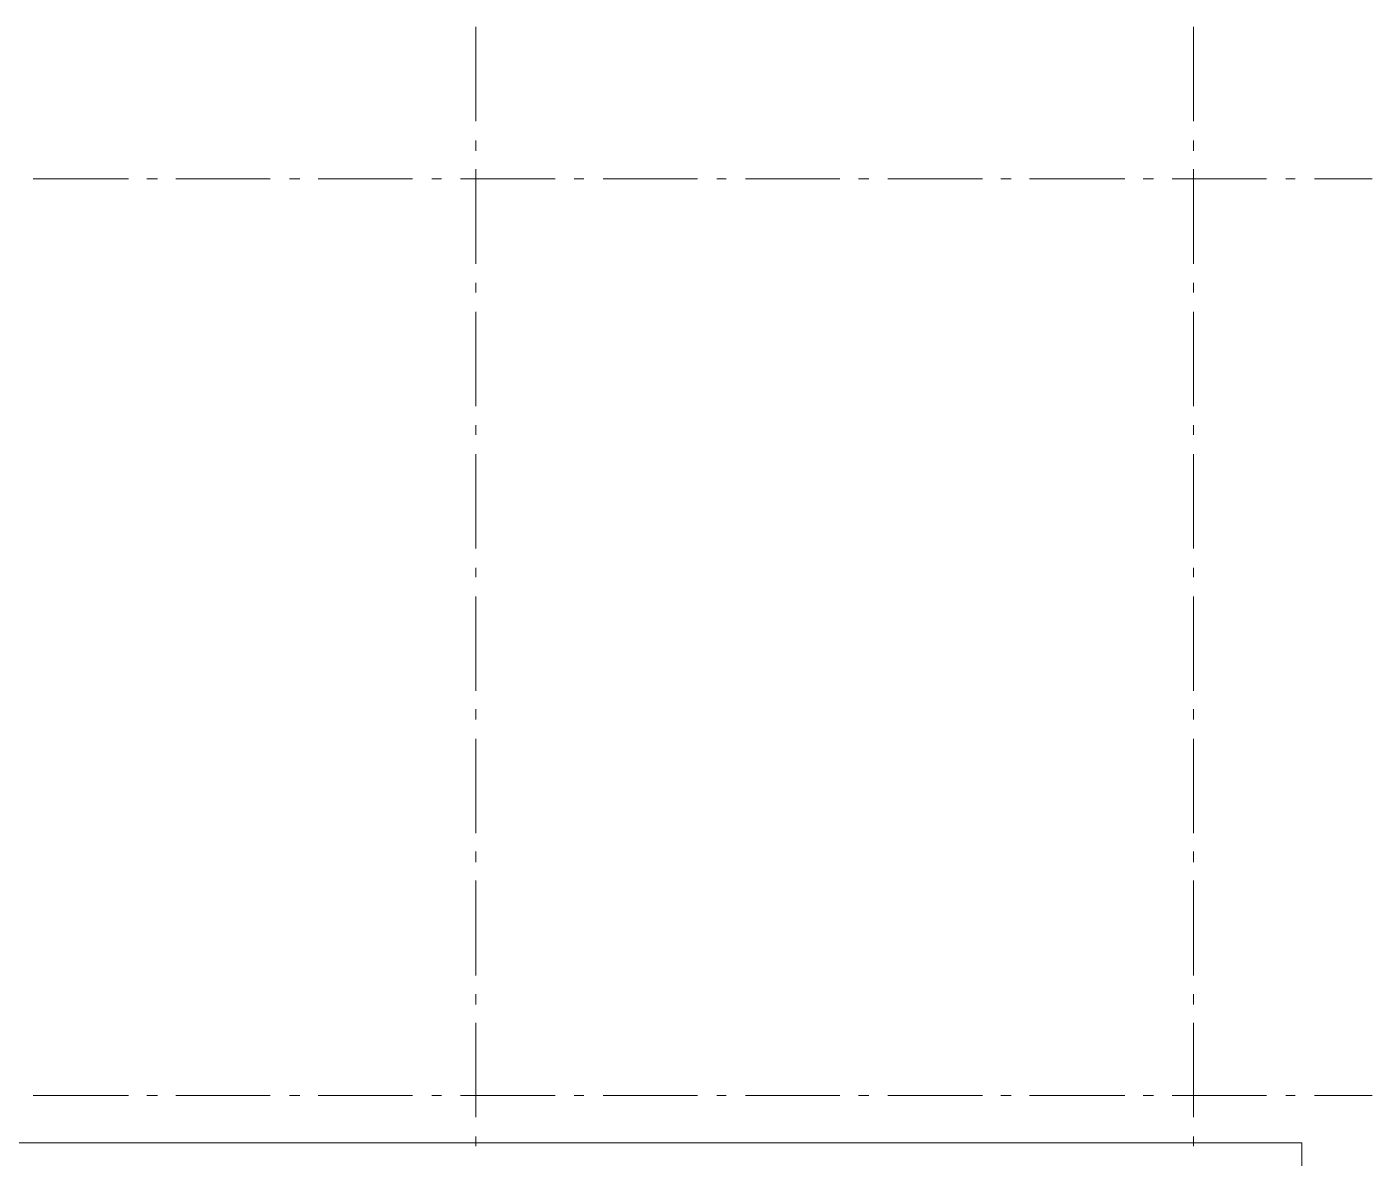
# Model space of a CAD drawing. Header units: millimetres. Extents: x -213911 to 415037, y -3642 to 107391.
# Drawn here: x -87983 to -80862, y 27081 to 33071 of the extents above; entities that cross this region are included whole.
import ezdxf

# ---------------------------------------------------------------- set-up
doc = ezdxf.new("R2010")
doc.units = ezdxf.units.MM
doc.layers.add('Оси', color=7, linetype='Continuous', lineweight=9)

msp = doc.modelspace()

# ---------------------------------------------------------------- linework, layer by layer
at = {"layer": 'Оси', "lineweight": 9}
for points in [[(-85606.6, 32571.2), (-85606.6, 33071.1)], [(-81806.6, 32571.2), (-81806.6, 33071.1)], [(-122034.9, 12402), (-117980.7, 12402), (-117980.7, 4645.2), (-81234.7, 4645.2), (-81234.7, 27161.4), (-86394.6, 27161.4), (-95083.3, 27161.4), (-113278.4, 27161.4), (-113278.4, 32867.8), (-122094.2, 32867.8), (-122094.2, 32465.3)], [(-85606.6, 32414.5), (-85606.6, 32469.5)], [(-81806.6, 32414.5), (-81806.6, 32469.5)], [(-87949.3, 32266.2), (-87445.2, 32266.2)], [(-87347.7, 32266.2), (-87292.7, 32266.2)], [(-87195.2, 32266.2), (-86695.3, 32266.2)], [(-86593.7, 32266.2), (-86538.6, 32266.2)], [(-86441.2, 32266.2), (-85941.3, 32266.2)], [(-85839.6, 32266.2), (-85788.8, 32266.2)], [(-85687.1, 32266.2), (-85187.2, 32266.2)], [(-85606.6, 31817.1), (-85606.6, 32317)], [(-85085.5, 32266.2), (-85034.7, 32266.2)], [(-84933, 32266.2), (-84433.1, 32266.2)], [(-84331.5, 32266.2), (-84280.6, 32266.2)], [(-84178.9, 32266.2), (-83679.1, 32266.2)], [(-83581.6, 32266.2), (-83526.5, 32266.2)], [(-83424.9, 32266.2), (-82925, 32266.2)], [(-82827.6, 32266.2), (-82772.5, 32266.2)], [(-82675, 32266.2), (-82170.9, 32266.2)], [(-82073.5, 32266.2), (-82018.4, 32266.2)], [(-81921, 32266.2), (-81421.1, 32266.2)], [(-81806.6, 31817.1), (-81806.6, 32317)], [(-81319.4, 32266.2), (-81268.6, 32266.2)], [(-81166.9, 32266.2), (-80861.9, 32266.2)], [(-85606.6, 31664.6), (-85606.6, 31715.5)], [(-81806.6, 31664.6), (-81806.6, 31715.5)], [(-85606.6, 31063.1), (-85606.6, 31563)], [(-81806.6, 31063.1), (-81806.6, 31563)], [(-85606.6, 30910.6), (-85606.6, 30961.4)], [(-81806.6, 30910.6), (-81806.6, 30961.4)], [(-85606.6, 30309), (-85606.6, 30808.9)], [(-81806.6, 30309), (-81806.6, 30808.9)], [(-85606.6, 30156.5), (-85606.6, 30207.3)], [(-81806.6, 30156.5), (-81806.6, 30207.3)], [(-85606.6, 29554.9), (-85606.6, 30054.8)], [(-81806.6, 29554.9), (-81806.6, 30054.8)], [(-85606.6, 29402.4), (-85606.6, 29457.5)], [(-81806.6, 29402.4), (-81806.6, 29457.5)], [(-85606.6, 28800.9), (-85606.6, 29300.8)], [(-81806.6, 28800.9), (-81806.6, 29300.8)], [(-85606.6, 28648.4), (-85606.6, 28703.4)], [(-81806.6, 28648.4), (-81806.6, 28703.4)], [(-85606.6, 28046.8), (-85606.6, 28550.9)], [(-81806.6, 28046.8), (-81806.6, 28550.9)], [(-85606.6, 27894.3), (-85606.6, 27949.4)], [(-81806.6, 27894.3), (-81806.6, 27949.4)], [(-85606.6, 27297), (-85606.6, 27796.8)], [(-81806.6, 27297), (-81806.6, 27796.8)], [(-87949.3, 27411.3), (-87445.2, 27411.3)], [(-87347.7, 27411.3), (-87292.7, 27411.3)], [(-87195.2, 27411.3), (-86695.3, 27411.3)], [(-86593.7, 27411.3), (-86538.6, 27411.3)], [(-86441.2, 27411.3), (-85941.3, 27411.3)], [(-85839.6, 27411.3), (-85788.8, 27411.3)], [(-85687.1, 27411.3), (-85187.2, 27411.3)], [(-85085.5, 27411.3), (-85034.7, 27411.3)], [(-84933, 27411.3), (-84433.1, 27411.3)], [(-84331.5, 27411.3), (-84280.6, 27411.3)], [(-84178.9, 27411.3), (-83679.1, 27411.3)], [(-83581.6, 27411.3), (-83526.5, 27411.3)], [(-83424.9, 27411.3), (-82925, 27411.3)], [(-82827.6, 27411.3), (-82772.5, 27411.3)], [(-82675, 27411.3), (-82170.9, 27411.3)], [(-82073.5, 27411.3), (-82018.4, 27411.3)], [(-81921, 27411.3), (-81421.1, 27411.3)], [(-81319.4, 27411.3), (-81268.6, 27411.3)], [(-81166.9, 27411.3), (-80861.9, 27411.3)], [(-85606.6, 27144.5), (-85606.6, 27195.3)], [(-81806.6, 27144.5), (-81806.6, 27195.3)]]:
    msp.add_lwpolyline(points, dxfattribs=at)

doc.saveas('drawing.dxf')
